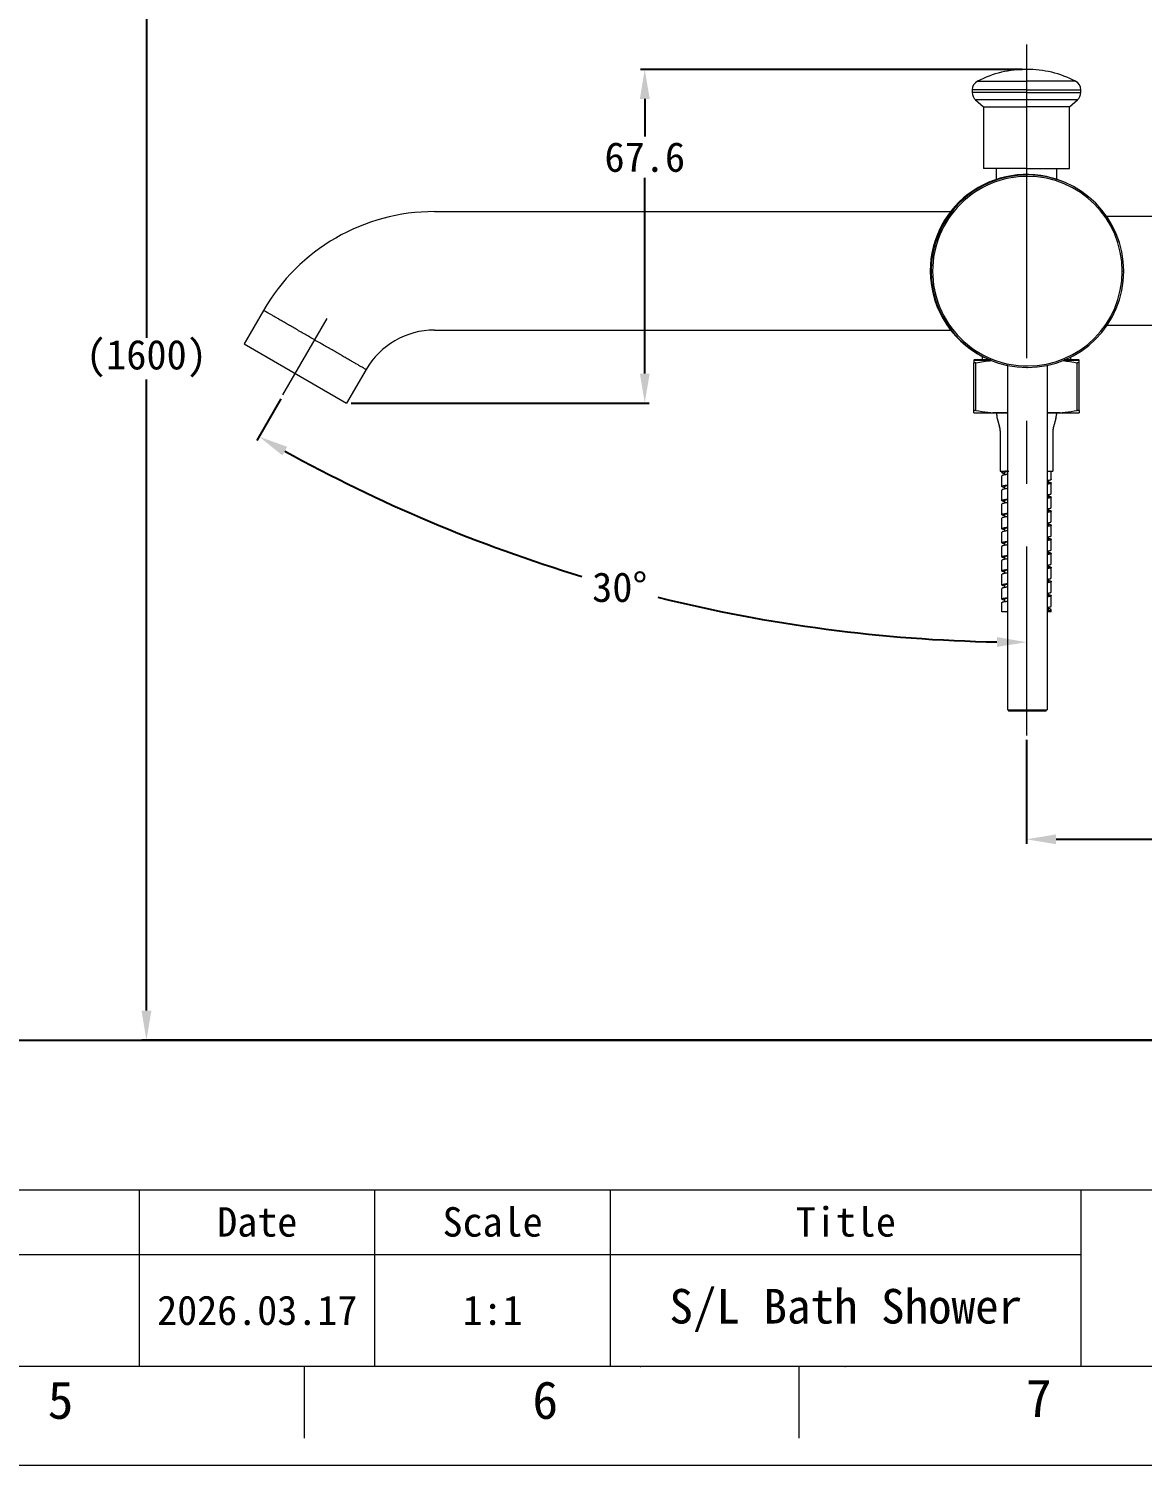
# Model space of a CAD drawing. Header units: millimetres. Extents: x 765 to 1606, y 133 to 728.
# Drawn here: x 1230.1 to 1455.6, y 133 to 423.9 of the extents above; entities that cross this region are included whole.
import ezdxf

# ---------------------------------------------------------------- set-up
doc = ezdxf.new("R2010")
doc.units = ezdxf.units.MM
doc.linetypes.add('CENTERX2', pattern=[101.6, 63.5, -12.7, 12.7, -12.7])
for name, color, linetype in [('02___PRT_ALL_AXES', 7, 'Continuous'), ('TEXT', 2, 'Continuous'), ('벽', 2, 'Continuous')]:
    doc.layers.add(name, color=color, linetype=linetype)
for name, color, linetype, lineweight in [('CENTER', 1, 'CENTERX2', 15), ('DIM', 3, 'Continuous', 9), ('FORM', 7, 'Continuous', 13)]:
    doc.layers.add(name, color=color, linetype=linetype, lineweight=lineweight)
doc.dimstyles.new('겸용-샤워욕조용1', dxfattribs={"dimscale": 0.6, "dimtxt": 10, "dimasz": 10, "dimexe": 1.5, "dimexo": 1.5, "dimgap": 2, "dimtad": 0, "dimtih": 1, "dimtoh": 1, "dimdec": 1, "dimdsep": 46, "dimtxsty": 'Standard', "dimcen": 2.5, "dimclrd": 5, "dimclre": 5, "dimclrt": 5, "dimadec": 1, "dimazin": 2, "dimtfac": 1, "dimtdec": 1, "dimtmove": 0, "dimatfit": 3, "dimfxl": 1.25, "dimarcsym": 0})

# ---------------------------------------------------------------- blocks, each defined once
blk = doc.blocks.new('*D68')
at = {"layer": 'Defpoints', "color": 0, "lineweight": 18, "transparency": 16777216}
for p in [(1432.21, 420.7), (1290.56, 365.23), (1281.63, 349.78), (1378.23, 304.42), (1432.21, 280.83)]:
    blk.add_point(p, dxfattribs=at)
at = {"layer": 'DIM', "color": 5, "lineweight": -2, "transparency": 16777216}
blk.add_line((1281.18, 349), (1276.32, 340.57), dxfattribs=at)
for start, end in [(241.1058, 253.157), (256.1008, 268.8942)]:
    blk.add_arc((1432.21, 610.59), 310.89, start, end, dxfattribs=at)
at = {"layer": 'DIM', "color": 5, "lineweight": 18, "transparency": 16777216}
for points in [[(1281.5, 337.53), (1282.48, 339.27), (1276.77, 341.35)], [(1426.22, 300.75), (1426.2, 298.75), (1432.21, 299.7)]]:
    blk.add_solid(points, dxfattribs=at)
at = {"layer": 'DIM', "color": 5, "transparency": 16777216, "insert": (1349.83, 310.81), "char_height": 6, "attachment_point": 5}
blk.add_mtext('30°', dxfattribs=at)
blk = doc.blocks.new('*D72')
at = {"layer": 'Defpoints', "color": 0, "lineweight": 18, "transparency": 16777216}
for p in [(1354.9, 415.7), (1432.21, 415.7), (1294.52, 348.11)]:
    blk.add_point(p, dxfattribs=at)
at = {"layer": 'DIM', "color": 5, "lineweight": -2, "transparency": 16777216}
for p, q in [((1431.31, 415.7), (1354, 415.7)), ((1354.9, 409.7), (1354.9, 402.1)), ((1354.9, 354.11), (1354.9, 393.7)), ((1295.42, 348.11), (1355.8, 348.11))]:
    blk.add_line(p, q, dxfattribs=at)
at = {"layer": 'DIM', "color": 5, "lineweight": 18, "transparency": 16777216}
for points in [[(1353.9, 409.7), (1355.9, 409.7), (1354.9, 415.7)], [(1353.9, 354.11), (1355.9, 354.11), (1354.9, 348.11)]]:
    blk.add_solid(points, dxfattribs=at)
at = {"layer": 'DIM', "color": 5, "transparency": 16777216, "insert": (1354.9, 397.9), "char_height": 6, "attachment_point": 5}
blk.add_mtext('67.6', dxfattribs=at)
blk = doc.blocks.new('*D77')
at = {"layer": 'Defpoints', "color": 0, "lineweight": 18, "transparency": 16777216}
for p in [(1432.21, 280.83), (1522.81, 280.83), (1522.81, 259.79)]:
    blk.add_point(p, dxfattribs=at)
at = {"layer": 'DIM', "color": 5, "lineweight": -2, "transparency": 16777216}
for p, q in [((1432.21, 279.93), (1432.21, 258.89)), ((1522.81, 279.93), (1522.81, 258.89)), ((1438.21, 259.79), (1467.81, 259.79)), ((1516.81, 259.79), (1487.21, 259.79))]:
    blk.add_line(p, q, dxfattribs=at)
at = {"layer": 'DIM', "color": 5, "lineweight": 18, "transparency": 16777216}
for points in [[(1438.21, 260.79), (1438.21, 258.79), (1432.21, 259.79)], [(1516.81, 260.79), (1516.81, 258.79), (1522.81, 259.79)]]:
    blk.add_solid(points, dxfattribs=at)
at = {"layer": 'DIM', "color": 5, "transparency": 16777216, "insert": (1477.51, 259.79), "char_height": 6, "attachment_point": 5}
blk.add_mtext('90.6', dxfattribs=at)
blk = doc.blocks.new('*D78')
at = {"layer": 'Defpoints', "color": 0, "lineweight": 18, "transparency": 16777216}
for p in [(1479.5, 495.16), (1253.98, 219.1), (1479.5, 219.1)]:
    blk.add_point(p, dxfattribs=at)
at = {"layer": 'DIM', "color": 5, "lineweight": -2, "transparency": 16777216}
for p, q in [((1478.6, 495.16), (1253.08, 495.16)), ((1253.98, 489.16), (1253.98, 361.33)), ((1253.98, 225.1), (1253.98, 352.93)), ((1478.6, 219.1), (1253.08, 219.1))]:
    blk.add_line(p, q, dxfattribs=at)
at = {"layer": 'DIM', "color": 5, "lineweight": 18, "transparency": 16777216}
for points in [[(1252.98, 489.16), (1254.98, 489.16), (1253.98, 495.16)], [(1252.98, 225.1), (1254.98, 225.1), (1253.98, 219.1)]]:
    blk.add_solid(points, dxfattribs=at)
at = {"layer": 'DIM', "color": 5, "transparency": 16777216, "insert": (1253.98, 357.13), "char_height": 6, "attachment_point": 5}
blk.add_mtext('(1600)', dxfattribs=at)

msp = doc.modelspace()

# ---------------------------------------------------------------- linework, layer by layer
at = {"linetype": 'Continuous', "lineweight": 18}
for p, q in [((1422.3, 413.31), (1432.21, 413.31)), ((1442.12, 413.31), (1432.21, 413.31)), ((1421.21, 411.53), (1421.21, 411.02)), ((1443.21, 411.02), (1443.21, 411.53)), ((1432.21, 409.51), (1421.9, 409.51)), ((1421.9, 409.51), (1423.51, 408.1)), ((1423.51, 408.1), (1423.51, 395.6)), ((1423.51, 408.1), (1432.21, 408.1)), ((1442.52, 409.51), (1432.21, 409.51)), ((1440.91, 408.1), (1432.21, 408.1)), ((1440.91, 408.1), (1442.52, 409.51)), ((1440.91, 395.6), (1440.91, 408.1)), ((1432.21, 395.6), (1423.51, 395.6)), ((1426.06, 395.6), (1426.06, 393.41)), ((1432.21, 395.6), (1440.91, 395.6)), ((1438.36, 393.41), (1438.36, 395.6)), ((1425.91, 393.38), (1425.91, 393.36)), ((1438.51, 393.36), (1438.51, 393.38)), ((1312.31, 386.9), (1416.84, 386.9)), ((1467.81, 385.91), (1448.44, 385.91)), ((1277.67, 366.9), (1273.74, 360.11)), ((1448.54, 363.91), (1467.81, 363.91)), ((1312.31, 362.9), (1416.84, 362.9)), ((1273.74, 360.11), (1294.52, 348.11)), ((1298.45, 354.9), (1294.52, 348.11)), ((1423.21, 357.61), (1423.21, 356.8)), ((1428.39, 286.03), (1428.39, 355.75)), ((1436.39, 355.75), (1436.39, 286.03)), ((1441.21, 356.8), (1441.21, 357.44)), ((1428.59, 285.83), (1432.39, 285.83)), ((1432.39, 285.83), (1436.19, 285.83))]:
    msp.add_line(p, q, dxfattribs=at)
at = {"linetype": 'Continuous', "lineweight": 13}
for p, q in [((1432.21, 411.53), (1421.21, 411.53)), ((1432.21, 411.02), (1421.21, 411.02)), ((1432.21, 411.53), (1443.21, 411.53)), ((1432.21, 411.02), (1443.21, 411.02)), ((1432.21, 395.6), (1432.21, 394.4)), ((1412.71, 374.9), (1412.89, 374.9)), ((1413.19, 374.83), (1412.89, 374.83)), ((1451.89, 374.83), (1451.59, 374.83))]:
    msp.add_line(p, q, dxfattribs=at)
at = {"lineweight": 20}
for p, q in [((1421.93, 356.29), (1421.52, 356.29)), ((1421.52, 346.64), (1421.52, 356.29)), ((1421.93, 346.64), (1421.93, 356.29)), ((1442.9, 356.29), (1442.49, 356.29)), ((1442.49, 346.64), (1442.49, 356.29)), ((1442.9, 346.64), (1442.9, 356.29)), ((1421.93, 346.64), (1421.52, 346.64)), ((1442.9, 346.64), (1442.49, 346.64)), ((1421.52, 346.12), (1426.87, 346.12)), ((1428.39, 346.12), (1425.41, 346.12)), ((1426.16, 346.12), (1426.16, 345.81)), ((1426.27, 345.02), (1426.76, 343.3)), ((1426.87, 346.12), (1428.39, 346.12)), ((1439.01, 346.12), (1436.39, 346.12)), ((1436.39, 346.12), (1437.56, 346.12)), ((1437.56, 346.12), (1442.9, 346.12)), ((1438.16, 345.02), (1437.67, 343.3)), ((1438.27, 346.12), (1438.27, 345.81)), ((1426.87, 342.51), (1426.87, 334.36)), ((1437.56, 342.51), (1437.56, 334.36)), ((1426.87, 334.36), (1428.62, 334.36)), ((1427.22, 334.08), (1427.22, 334.36)), ((1427.22, 331.23), (1427.22, 333.36)), ((1427.76, 334.08), (1427.76, 333.57)), ((1436.39, 334.36), (1437.56, 334.36)), ((1436.66, 331.94), (1436.66, 332.44)), ((1437.2, 332.65), (1437.2, 334.36)), ((1437.2, 329.8), (1437.2, 331.94)), ((1427.22, 328.38), (1427.22, 330.51)), ((1427.76, 331.23), (1427.76, 330.72)), ((1436.66, 329.09), (1436.66, 329.59)), ((1437.2, 326.95), (1437.2, 329.09)), ((1427.22, 325.53), (1427.22, 327.66)), ((1427.76, 328.38), (1427.76, 327.87)), ((1436.66, 326.24), (1436.66, 326.74)), ((1437.2, 324.1), (1437.2, 326.24)), ((1427.22, 322.68), (1427.22, 324.81)), ((1427.76, 325.53), (1427.76, 325.02)), ((1436.66, 323.39), (1436.66, 323.89)), ((1437.2, 321.25), (1437.2, 323.39)), ((1427.22, 319.83), (1427.22, 321.96)), ((1427.76, 322.68), (1427.76, 322.17)), ((1436.66, 320.54), (1436.66, 321.04)), ((1437.2, 318.4), (1437.2, 320.54)), ((1427.22, 316.98), (1427.22, 319.11)), ((1427.76, 319.83), (1427.76, 319.32)), ((1436.66, 317.69), (1436.66, 318.19)), ((1437.2, 315.55), (1437.2, 317.69)), ((1427.22, 314.13), (1427.22, 316.26)), ((1427.76, 316.98), (1427.76, 316.47)), ((1436.66, 314.84), (1436.66, 315.34)), ((1437.19, 314.87), (1437.2, 314.84)), ((1437.2, 312.7), (1437.2, 314.84)), ((1427.22, 311.28), (1427.22, 313.41)), ((1427.76, 314.13), (1427.76, 313.62)), ((1427.76, 311.28), (1427.76, 310.77)), ((1436.66, 311.99), (1436.66, 312.49)), ((1437.2, 309.85), (1437.2, 311.99)), ((1427.22, 308.43), (1427.22, 310.56)), ((1427.76, 308.43), (1427.76, 307.92)), ((1436.66, 309.14), (1436.66, 309.64)), ((1437.2, 307), (1437.2, 309.14)), ((1427.22, 305.86), (1427.22, 307.71)), ((1428.39, 305.86), (1427.22, 305.86)), ((1437.2, 305.86), (1436.39, 305.86)), ((1436.66, 306.29), (1436.66, 306.79)), ((1437.2, 305.86), (1437.2, 306.29))]:
    msp.add_line(p, q, dxfattribs=at)
at = {"linetype": 'Continuous', "lineweight": 18}
for centre, radius, start, end in [((1423.21, 411.53), 2, 117.107, 180), ((1432.21, 393.95), 21.75, 90, 117.1083), ((1432.21, 393.95), 21.75, 62.8917, 90), ((1441.21, 411.53), 2, 0, 62.893), ((1423.21, 411.02), 2, 180, 228.9919), ((1441.21, 411.02), 2, 311.0081, 0), ((1432.21, 374.9), 19.5, 67.3453, 180), ((1432.39, 374.83), 19.5, 90, 180), ((1432.39, 374.83), 19.2, 89.9987, 180), ((1432.39, 374.83), 19.5, 89.7281, 90), ((1432.39, 374.83), 19.2, 0, 89.9987), ((1432.39, 374.83), 19.5, 360, 89.7281), ((1312.31, 346.9), 40, 90, 150), ((1432.21, 374.9), 19.5, 180, 248.1581), ((1432.39, 374.83), 19.5, 180, 269.7275), ((1432.39, 374.83), 19.2, 180, 270.0013), ((1432.39, 374.83), 19.2, 270.0013, 0), ((1432.39, 374.83), 19.5, 270, 360), ((1312.31, 346.9), 16, 90, 150), ((1432.39, 374.83), 19.5, 269.7275, 270)]:
    msp.add_arc(centre, radius, start, end, dxfattribs=at)
at = {"lineweight": 20}
for centre, start, end in [((1429.01, 345.81), 180, 195.9454), ((1424.02, 342.51), 0, 15.9454), ((1440.41, 342.51), 164.0546, 180), ((1435.42, 345.81), 344.0546, 360)]:
    msp.add_arc(centre, 2.85, start, end, dxfattribs=at)
at = {"linetype": 'Continuous', "lineweight": 18}
for centre, major_axis, start_param, end_param in [((1275.85, 359.46), (0.482, 0.135), 3.915461, 3.937093), ((1292.91, 349.61), (0.124, -0.484), 5.487614, 5.509248)]:
    msp.add_ellipse(centre, major_axis=major_axis, ratio=1, start_param=start_param, end_param=end_param, dxfattribs=at)
at = {"linetype": 'Continuous', "lineweight": 13}
msp.add_open_spline([(1298.45, 354.9), (1298.45, 354.9), (1298.43, 354.91), (1298.37, 354.95), (1298.32, 354.98), (1298.18, 355.06), (1298.1, 355.11), (1297.9, 355.22), (1297.79, 355.29), (1297.53, 355.44), (1297.38, 355.52), (1297.06, 355.71), (1296.89, 355.81), (1296.51, 356.02), (1296.31, 356.14), (1295.88, 356.39), (1295.65, 356.52), (1295.17, 356.8), (1294.66, 357.09), (1294.11, 357.41), (1293.55, 357.73), (1293.26, 357.9), (1292.66, 358.25), (1292.35, 358.43), (1291.72, 358.79), (1291.4, 358.97), (1290.75, 359.35), (1290.42, 359.54), (1289.75, 359.93), (1289.41, 360.12), (1288.74, 360.51), (1288.4, 360.71), (1287.72, 361.1), (1287.38, 361.3), (1286.7, 361.69), (1286.36, 361.88), (1285.7, 362.27), (1285.37, 362.46), (1284.72, 362.83), (1284.39, 363.02), (1283.77, 363.38), (1283.46, 363.56), (1282.86, 363.91), (1282.57, 364.07), (1282, 364.4), (1281.45, 364.72), (1280.95, 365.01), (1280.47, 365.29), (1280.24, 365.42), (1279.81, 365.67), (1279.61, 365.78), (1279.23, 366), (1279.05, 366.1), (1278.73, 366.29), (1278.59, 366.37), (1278.33, 366.52), (1278.21, 366.59), (1278.01, 366.7), (1277.93, 366.75), (1277.8, 366.83), (1277.75, 366.86), (1277.68, 366.89), (1277.67, 366.9), (1277.67, 366.9)], degree=3, knots=[0, 0, 0, 0, 0.031252, 0.031252, 0.062505, 0.062505, 0.093757, 0.093757, 0.12501, 0.12501, 0.156262, 0.156262, 0.187515, 0.187515, 0.218767, 0.218767, 0.25002, 0.25002, 0.281272, 0.312525, 0.312525, 0.343777, 0.343777, 0.37503, 0.37503, 0.406282, 0.406282, 0.437535, 0.437535, 0.468787, 0.468787, 0.500039, 0.500039, 0.531292, 0.531292, 0.562544, 0.562544, 0.593797, 0.593797, 0.625049, 0.625049, 0.656302, 0.656302, 0.687554, 0.687554, 0.718807, 0.750059, 0.750059, 0.781312, 0.781312, 0.812564, 0.812564, 0.843817, 0.843817, 0.875069, 0.875069, 0.906322, 0.906322, 0.937574, 0.937574, 0.968826, 0.968826, 1, 1, 1, 1], dxfattribs=at)
at = {"lineweight": 20}
for points in [[(1421.52, 356.8), (1421.52, 356.81), (1421.52, 356.61), (1421.52, 356.29)], [(1421.93, 356.29), (1422.99, 356.5), (1424.05, 356.65), (1425.12, 356.74)], [(1439.59, 356.71), (1440.56, 356.62), (1441.53, 356.48), (1442.49, 356.29)], [(1442.9, 356.29), (1442.9, 356.61), (1442.9, 356.81), (1442.9, 356.8)], [(1421.52, 346.12), (1421.52, 346.12), (1421.52, 346.31), (1421.52, 346.64)], [(1421.93, 346.64), (1423.57, 346.31), (1425.21, 346.12), (1426.87, 346.12)], [(1426.87, 346.12), (1427.38, 346.12), (1427.88, 346.14), (1428.39, 346.17)], [(1436.39, 346.15), (1436.78, 346.13), (1437.17, 346.12), (1437.56, 346.12)], [(1437.56, 346.12), (1439.21, 346.12), (1440.86, 346.31), (1442.49, 346.64)], [(1442.9, 346.64), (1442.9, 346.31), (1442.9, 346.12), (1442.9, 346.12)]]:
    msp.add_open_spline(points, degree=3, dxfattribs=at)
at = {"linetype": 'Continuous', "lineweight": 18}
for points, knots in [([(1428.36, 355.75), (1428.36, 355.75), (1428.35, 355.75), (1428.34, 355.76), (1428.33, 355.76), (1428.32, 355.76), (1428.29, 355.77), (1428.25, 355.78), (1428.24, 355.78), (1428.24, 355.78)], [0, 0, 0, 0, 0.012637, 0.111374, 0.111374, 0.21011, 0.21011, 0.605055, 1, 1, 1, 1]), ([(1428.39, 286.03), (1428.39, 286.03), (1428.39, 286.03), (1428.42, 286.03), (1428.44, 286.03), (1428.49, 286.03), (1428.52, 286.03), (1428.58, 286.03), (1428.6, 286.03), (1428.64, 286.03), (1428.67, 286.03), (1428.74, 286.03), (1428.85, 286.03), (1428.99, 286.03), (1429.08, 286.03), (1429.1, 286.03), (1429.14, 286.03), (1429.16, 286.03), (1429.21, 286.03), (1429.25, 286.03), (1429.38, 286.03), (1429.55, 286.03), (1429.75, 286.03), (1429.9, 286.03), (1429.98, 286.03), (1430.06, 286.03), (1430.11, 286.03), (1430.14, 286.03), (1430.27, 286.03), (1430.39, 286.03), (1430.62, 286.03), (1430.85, 286.03), (1431.1, 286.03), (1431.25, 286.03), (1431.29, 286.03), (1431.35, 286.03), (1431.38, 286.03), (1431.48, 286.03), (1431.54, 286.03), (1431.73, 286.03), (1431.99, 286.03), (1432.26, 286.03), (1432.39, 286.03)], [0, 0, 0, 0, 0.062407, 0.062407, 0.124913, 0.124913, 0.187419, 0.187419, 0.218672, 0.218672, 0.249925, 0.249925, 0.312431, 0.374938, 0.374938, 0.390564, 0.390564, 0.406191, 0.406191, 0.437444, 0.437444, 0.49995, 0.562456, 0.562456, 0.59371, 0.609336, 0.609336, 0.624963, 0.624963, 0.687469, 0.687469, 0.749975, 0.812481, 0.812481, 0.828108, 0.828108, 0.843734, 0.843734, 0.874988, 0.874988, 0.937494, 1, 1, 1, 1]), ([(1432.39, 286.03), (1432.52, 286.03), (1432.65, 286.03), (1432.91, 286.03), (1433.04, 286.03), (1433.3, 286.03), (1433.42, 286.03), (1433.61, 286.03), (1433.68, 286.03), (1433.8, 286.03), (1433.86, 286.03), (1434.04, 286.03), (1434.28, 286.03), (1434.5, 286.03), (1434.64, 286.03), (1434.66, 286.03), (1434.72, 286.03), (1434.74, 286.03), (1434.82, 286.03), (1434.88, 286.03), (1435.03, 286.03), (1435.22, 286.03), (1435.4, 286.03), (1435.52, 286.03), (1435.58, 286.03), (1435.64, 286.03), (1435.68, 286.03), (1435.69, 286.03), (1435.79, 286.03), (1435.85, 286.03), (1435.98, 286.03), (1436.09, 286.03), (1436.18, 286.03), (1436.22, 286.03), (1436.23, 286.03), (1436.25, 286.03), (1436.26, 286.03), (1436.28, 286.03), (1436.3, 286.03), (1436.34, 286.03), (1436.37, 286.03), (1436.39, 286.03), (1436.39, 286.03)], [0, 0, 0, 0, 0.062499, 0.062499, 0.124999, 0.124999, 0.187498, 0.187498, 0.218748, 0.218748, 0.249997, 0.249997, 0.312497, 0.374996, 0.374996, 0.390621, 0.390621, 0.406246, 0.406246, 0.437495, 0.437495, 0.499995, 0.562494, 0.562494, 0.593744, 0.609368, 0.609368, 0.624993, 0.624993, 0.687493, 0.687493, 0.749992, 0.812491, 0.812491, 0.828116, 0.828116, 0.843741, 0.843741, 0.874991, 0.874991, 0.93749, 1, 1, 1, 1])]:
    msp.add_open_spline(points, degree=3, knots=knots, dxfattribs=at)
at = {"lineweight": 20}
for points, start_tangent, end_tangent in [([(1428.19, 334.36), (1427.77, 334.29), (1427.61, 334.25), (1427.47, 334.22), (1427.36, 334.18), (1427.29, 334.15), (1427.26, 334.13), (1427.24, 334.11), (1427.22, 334.08)], (-0.988329, -0.152335), (-0.000365, -1)), ([(1427.22, 334.08), (1427.26, 334.02), (1427.3, 334), (1427.36, 333.97), (1427.43, 333.95), (1427.52, 333.92), (1427.74, 333.87)], (-0.000365, -1), (0.979671, -0.200612)), ([(1427.76, 334.08), (1427.81, 334.15), (1427.88, 334.18), (1427.98, 334.22), (1428.1, 334.25), (1428.25, 334.29), (1428.62, 334.36)], (0.000261, 1), (0.985424, 0.170114)), ([(1436.68, 332.15), (1436.9, 332.1), (1436.99, 332.07), (1437.07, 332.04), (1437.12, 332.02), (1437.17, 331.99), (1437.2, 331.94)], (0.979769, -0.200132), (-0.000075, -1)), ([(1427.75, 331.02), (1427.52, 331.07), (1427.43, 331.1), (1427.36, 331.12), (1427.3, 331.15), (1427.26, 331.17), (1427.22, 331.23)], (-0.979775, 0.200102), (-0.000001, 1)), ([(1436.68, 329.3), (1436.9, 329.25), (1436.99, 329.22), (1437.07, 329.19), (1437.12, 329.17), (1437.17, 329.14), (1437.2, 329.09)], (0.979763, -0.200159), (-0.000628, -1)), ([(1427.75, 328.17), (1427.52, 328.22), (1427.43, 328.25), (1427.36, 328.27), (1427.3, 328.3), (1427.26, 328.32), (1427.22, 328.38)], (-0.979778, 0.200087), (-0.000001, 1)), ([(1436.68, 326.45), (1436.9, 326.4), (1436.99, 326.37), (1437.07, 326.34), (1437.13, 326.32), (1437.17, 326.29), (1437.2, 326.24)], (0.979719, -0.200379), (-0.001082, -0.999999)), ([(1427.75, 325.32), (1427.52, 325.37), (1427.43, 325.4), (1427.36, 325.42), (1427.3, 325.45), (1427.26, 325.47), (1427.22, 325.53)], (-0.979781, 0.200071), (0.000002, 1)), ([(1436.68, 323.6), (1436.9, 323.55), (1436.99, 323.52), (1437.07, 323.49), (1437.12, 323.47), (1437.17, 323.44), (1437.2, 323.39)], (0.979761, -0.200171), (-0.000908, -1)), ([(1427.75, 322.47), (1427.52, 322.52), (1427.43, 322.55), (1427.36, 322.57), (1427.3, 322.6), (1427.26, 322.62), (1427.22, 322.68)], (-0.979783, 0.200063), (0.000004, 1)), ([(1436.68, 320.75), (1436.9, 320.7), (1436.99, 320.67), (1437.07, 320.64), (1437.12, 320.62), (1437.17, 320.59), (1437.2, 320.54)], (0.979761, -0.200171), (-0.000461, -1)), ([(1427.75, 319.62), (1427.52, 319.67), (1427.43, 319.7), (1427.36, 319.72), (1427.3, 319.75), (1427.26, 319.77), (1427.22, 319.83)], (-0.979784, 0.200057), (0.000005, 1)), ([(1436.68, 317.9), (1436.9, 317.85), (1436.99, 317.82), (1437.07, 317.79), (1437.12, 317.77), (1437.17, 317.74), (1437.2, 317.69)], (0.979762, -0.200168), (0.000041, -1)), ([(1427.75, 316.77), (1427.52, 316.82), (1427.43, 316.85), (1427.36, 316.87), (1427.3, 316.9), (1427.26, 316.92), (1427.22, 316.98)], (-0.979785, 0.200054), (0.000007, 1)), ([(1436.68, 315.05), (1436.87, 315), (1437.02, 314.96), (1437.13, 314.91), (1437.19, 314.87)], (0.979715, -0.200396), (0.613956, -0.78934)), ([(1427.75, 313.92), (1427.52, 313.97), (1427.43, 314), (1427.36, 314.02), (1427.3, 314.05), (1427.26, 314.07), (1427.22, 314.13)], (-0.979783, 0.200061), (0.000009, 1)), ([(1427.75, 311.07), (1427.52, 311.12), (1427.43, 311.15), (1427.36, 311.17), (1427.3, 311.2), (1427.26, 311.22), (1427.22, 311.28)], (-0.97978, 0.20008), (0.000011, 1)), ([(1436.68, 312.2), (1436.9, 312.15), (1436.99, 312.12), (1437.07, 312.09), (1437.12, 312.07), (1437.17, 312.04), (1437.2, 311.99)], (0.979765, -0.200149), (0.001031, -0.999999)), ([(1427.75, 308.22), (1427.52, 308.27), (1427.43, 308.3), (1427.36, 308.32), (1427.3, 308.35), (1427.26, 308.37), (1427.22, 308.43)], (-0.979774, 0.200108), (0.000013, 1)), ([(1436.68, 309.35), (1436.9, 309.3), (1436.99, 309.27), (1437.07, 309.24), (1437.12, 309.22), (1437.17, 309.19), (1437.2, 309.14)], (0.979768, -0.200136), (0.000964, -1)), ([(1437.2, 306.29), (1437.17, 306.34), (1437.13, 306.37), (1437.07, 306.39), (1436.99, 306.42), (1436.9, 306.45), (1436.68, 306.5)], (0.000291, 1), (-0.979688, 0.200528))]:
    msp.add_spline(points, degree=3, dxfattribs=dict(at, start_tangent=start_tangent, end_tangent=end_tangent))
for points, knots in [([(1428.39, 333.68), (1428.38, 333.68), (1428.27, 333.66), (1428.08, 333.63), (1427.83, 333.59), (1427.62, 333.55), (1427.45, 333.5), (1427.34, 333.47), (1427.28, 333.43), (1427.24, 333.41), (1427.22, 333.38), (1427.22, 333.36)], [3.844974, 3.844974, 3.844974, 3.844974, 3.876446, 4.171407, 4.426943, 4.640907, 4.811703, 4.938697, 4.986106, 5.02345, 5.074046, 5.074046, 5.074046, 5.074046]), ([(1437.2, 332.65), (1437.2, 332.63), (1437.18, 332.61), (1437.14, 332.58), (1437.08, 332.55), (1436.97, 332.51), (1436.81, 332.47), (1436.61, 332.43), (1436.46, 332.4), (1436.39, 332.39)], [0, 0, 0, 0, 0.0505918, 0.0879295, 0.1353308, 0.2623241, 0.4331148, 0.6470756, 0.8733415, 0.8733415, 0.8733415, 0.8733415]), ([(1437.2, 331.94), (1437.2, 331.92), (1437.18, 331.89), (1437.14, 331.87), (1437.08, 331.84), (1436.97, 331.8), (1436.81, 331.76), (1436.61, 331.71), (1436.46, 331.69), (1436.39, 331.68)], [0, 0, 0, 0, 0.0505925, 0.0879331, 0.1353392, 0.2623279, 0.4331197, 0.6470794, 0.8733394, 0.8733394, 0.8733394, 0.8733394]), ([(1436.39, 331.78), (1436.42, 331.79), (1436.48, 331.81), (1436.56, 331.84), (1436.61, 331.87), (1436.65, 331.9), (1436.66, 331.92), (1436.66, 331.94)], [4.2152022, 4.2152022, 4.2152022, 4.2152022, 4.3049727, 4.4201237, 4.4636187, 4.4984222, 4.5478515, 4.5478515, 4.5478515, 4.5478515]), ([(1427.22, 331.23), (1427.22, 331.24), (1427.24, 331.27), (1427.28, 331.3), (1427.34, 331.33), (1427.45, 331.37), (1427.62, 331.41), (1427.83, 331.45), (1428.08, 331.5), (1428.27, 331.53), (1428.38, 331.54), (1428.39, 331.54)], [0, 0, 0, 0, 0.050592, 0.087931, 0.135337, 0.262324, 0.433113, 0.64707, 0.902601, 1.197557, 1.229083, 1.229083, 1.229083, 1.229083]), ([(1428.39, 330.83), (1428.38, 330.83), (1428.27, 330.81), (1428.08, 330.78), (1427.83, 330.74), (1427.62, 330.7), (1427.45, 330.65), (1427.34, 330.62), (1427.28, 330.58), (1427.24, 330.56), (1427.22, 330.53), (1427.22, 330.51)], [3.844974, 3.844974, 3.844974, 3.844974, 3.8765, 4.171456, 4.426987, 4.640944, 4.811733, 4.93872, 4.986126, 5.023465, 5.074057, 5.074057, 5.074057, 5.074057]), ([(1427.76, 331.23), (1427.76, 331.24), (1427.78, 331.27), (1427.81, 331.3), (1427.86, 331.33), (1427.96, 331.37), (1428.11, 331.41), (1428.26, 331.44), (1428.35, 331.46), (1428.39, 331.47)], [0, 0, 0, 0, 0.0494291, 0.0842333, 0.1277272, 0.2428791, 0.3966853, 0.5887655, 0.6940762, 0.6940762, 0.6940762, 0.6940762]), ([(1436.39, 329.54), (1436.46, 329.55), (1436.61, 329.58), (1436.81, 329.62), (1436.97, 329.66), (1437.08, 329.7), (1437.14, 329.73), (1437.18, 329.76), (1437.2, 329.78), (1437.2, 329.8)], [4.2007152, 4.2007152, 4.2007152, 4.2007152, 4.4268972, 4.6408661, 4.8116692, 4.9386714, 4.9860846, 5.023432, 5.0740335, 5.0740335, 5.0740335, 5.0740335]), ([(1437.2, 329.09), (1437.2, 329.07), (1437.18, 329.04), (1437.14, 329.02), (1437.08, 328.99), (1436.97, 328.95), (1436.81, 328.91), (1436.61, 328.86), (1436.46, 328.84), (1436.39, 328.83)], [0, 0, 0, 0, 0.0506015, 0.0879489, 0.1353621, 0.2623643, 0.4331674, 0.6471363, 0.8733183, 0.8733183, 0.8733183, 0.8733183]), ([(1436.39, 328.93), (1436.42, 328.94), (1436.48, 328.96), (1436.56, 328.99), (1436.61, 329.02), (1436.65, 329.05), (1436.66, 329.07), (1436.66, 329.09)], [4.2152017, 4.2152017, 4.2152017, 4.2152017, 4.3049802, 4.4201153, 4.4636187, 4.4984287, 4.5478508, 4.5478508, 4.5478508, 4.5478508]), ([(1427.22, 328.38), (1427.22, 328.39), (1427.24, 328.42), (1427.28, 328.45), (1427.34, 328.48), (1427.45, 328.52), (1427.62, 328.56), (1427.83, 328.6), (1428.08, 328.65), (1428.27, 328.68), (1428.38, 328.69), (1428.39, 328.69)], [0, 0, 0, 0, 0.050592, 0.087932, 0.135337, 0.262325, 0.433115, 0.647069, 0.902597, 1.197551, 1.229083, 1.229083, 1.229083, 1.229083]), ([(1428.39, 327.98), (1428.38, 327.98), (1428.27, 327.96), (1428.08, 327.93), (1427.83, 327.89), (1427.62, 327.85), (1427.45, 327.8), (1427.34, 327.77), (1427.28, 327.73), (1427.24, 327.71), (1427.22, 327.68), (1427.22, 327.66)], [3.844974, 3.844974, 3.844974, 3.844974, 3.876506, 4.171459, 4.426987, 4.640942, 4.811732, 4.93872, 4.986125, 5.023465, 5.074057, 5.074057, 5.074057, 5.074057]), ([(1427.22, 325.53), (1427.22, 325.54), (1427.24, 325.57), (1427.28, 325.6), (1427.34, 325.63), (1427.45, 325.67), (1427.62, 325.71), (1427.83, 325.75), (1428.08, 325.8), (1428.27, 325.83), (1428.38, 325.84), (1428.39, 325.84)], [0, 0, 0, 0, 0.050592, 0.087932, 0.135338, 0.262327, 0.433118, 0.647071, 0.902596, 1.197546, 1.229083, 1.229083, 1.229083, 1.229083]), ([(1427.76, 328.38), (1427.76, 328.39), (1427.78, 328.42), (1427.81, 328.45), (1427.86, 328.48), (1427.96, 328.52), (1428.11, 328.56), (1428.26, 328.59), (1428.35, 328.61), (1428.39, 328.62)], [0, 0, 0, 0, 0.0494208, 0.0842349, 0.1277332, 0.2428729, 0.3966851, 0.588766, 0.6940747, 0.6940747, 0.6940747, 0.6940747]), ([(1436.39, 326.69), (1436.43, 326.69), (1436.53, 326.71), (1436.7, 326.74), (1436.87, 326.78), (1437.01, 326.82), (1437.1, 326.86), (1437.15, 326.89), (1437.18, 326.91), (1437.2, 326.94), (1437.2, 326.95)], [3.493942, 3.493942, 3.493942, 3.493942, 3.6078023, 3.8217942, 4.0006832, 4.1435509, 4.2501889, 4.2903642, 4.322415, 4.3675574, 4.3675574, 4.3675574, 4.3675574]), ([(1436.39, 326.08), (1436.43, 326.09), (1436.5, 326.11), (1436.58, 326.15), (1436.62, 326.18), (1436.65, 326.2), (1436.66, 326.22), (1436.66, 326.24)], [3.5834913, 3.5834913, 3.5834913, 3.5834913, 3.7082173, 3.8051543, 3.8421502, 3.8721776, 3.9164132, 3.9164132, 3.9164132, 3.9164132]), ([(1437.2, 326.24), (1437.2, 326.22), (1437.18, 326.2), (1437.15, 326.18), (1437.1, 326.15), (1437.01, 326.11), (1436.87, 326.07), (1436.7, 326.03), (1436.53, 326), (1436.43, 325.98), (1436.39, 325.98)], [0, 0, 0, 0, 0.0451424, 0.0771932, 0.1173685, 0.2240066, 0.3668742, 0.5457632, 0.7597551, 0.8736154, 0.8736154, 0.8736154, 0.8736154]), ([(1428.39, 325.13), (1428.38, 325.13), (1428.27, 325.11), (1428.08, 325.08), (1427.83, 325.04), (1427.62, 325), (1427.45, 324.95), (1427.34, 324.92), (1427.28, 324.88), (1427.24, 324.86), (1427.22, 324.83), (1427.22, 324.81)], [3.844974, 3.844974, 3.844974, 3.844974, 3.876511, 4.171461, 4.426986, 4.640938, 4.81173, 4.938719, 4.986125, 5.023465, 5.074057, 5.074057, 5.074057, 5.074057]), ([(1427.22, 322.68), (1427.22, 322.69), (1427.24, 322.72), (1427.28, 322.75), (1427.34, 322.78), (1427.45, 322.82), (1427.62, 322.86), (1427.83, 322.9), (1428.08, 322.95), (1428.27, 322.98), (1428.38, 322.99), (1428.39, 322.99)], [0, 0, 0, 0, 0.050592, 0.087932, 0.135338, 0.262328, 0.43312, 0.647073, 0.902598, 1.197545, 1.229083, 1.229083, 1.229083, 1.229083]), ([(1427.76, 325.53), (1427.76, 325.54), (1427.78, 325.57), (1427.81, 325.6), (1427.86, 325.63), (1427.96, 325.67), (1428.11, 325.71), (1428.26, 325.74), (1428.35, 325.76), (1428.39, 325.77)], [0, 0, 0, 0, 0.0494265, 0.0842287, 0.1277315, 0.2428708, 0.3966854, 0.5887526, 0.6940768, 0.6940768, 0.6940768, 0.6940768]), ([(1427.76, 322.68), (1427.76, 322.69), (1427.78, 322.72), (1427.81, 322.75), (1427.86, 322.78), (1427.96, 322.82), (1428.11, 322.86), (1428.26, 322.89), (1428.35, 322.91), (1428.39, 322.92)], [0, 0, 0, 0, 0.0494296, 0.0842322, 0.1277288, 0.2428786, 0.3966874, 0.5887647, 0.6940767, 0.6940767, 0.6940767, 0.6940767]), ([(1436.39, 323.84), (1436.46, 323.85), (1436.61, 323.88), (1436.81, 323.92), (1436.97, 323.96), (1437.08, 324), (1437.14, 324.03), (1437.18, 324.06), (1437.2, 324.08), (1437.2, 324.1)], [4.2007152, 4.2007152, 4.2007152, 4.2007152, 4.4268565, 4.6408316, 4.8116412, 4.9386507, 4.9860666, 5.023417, 5.0740226, 5.0740226, 5.0740226, 5.0740226]), ([(1437.2, 323.39), (1437.2, 323.37), (1437.18, 323.34), (1437.14, 323.32), (1437.08, 323.29), (1436.97, 323.25), (1436.81, 323.21), (1436.61, 323.16), (1436.46, 323.14), (1436.39, 323.13)], [0, 0, 0, 0, 0.0506056, 0.087956, 0.1353719, 0.2623814, 0.433191, 0.6471661, 0.8733075, 0.8733075, 0.8733075, 0.8733075]), ([(1436.39, 323.23), (1436.42, 323.24), (1436.48, 323.26), (1436.56, 323.29), (1436.61, 323.32), (1436.65, 323.35), (1436.66, 323.37), (1436.66, 323.39)], [4.2152023, 4.2152023, 4.2152023, 4.2152023, 4.304972, 4.420124, 4.463618, 4.4984218, 4.5478512, 4.5478512, 4.5478512, 4.5478512]), ([(1428.39, 322.28), (1428.38, 322.28), (1428.27, 322.26), (1428.08, 322.23), (1427.83, 322.19), (1427.62, 322.15), (1427.45, 322.1), (1427.34, 322.07), (1427.28, 322.03), (1427.24, 322.01), (1427.22, 321.98), (1427.22, 321.96)], [3.844974, 3.844974, 3.844974, 3.844974, 3.876512, 4.171459, 4.426983, 4.640937, 4.811729, 4.938719, 4.986125, 5.023465, 5.074057, 5.074057, 5.074057, 5.074057]), ([(1427.22, 319.83), (1427.22, 319.84), (1427.24, 319.87), (1427.28, 319.9), (1427.34, 319.93), (1427.45, 319.97), (1427.62, 320.01), (1427.83, 320.05), (1428.08, 320.1), (1428.27, 320.13), (1428.38, 320.14), (1428.39, 320.14)], [0, 0, 0, 0, 0.050592, 0.087932, 0.135339, 0.262328, 0.433121, 0.647076, 0.902601, 1.197547, 1.229083, 1.229083, 1.229083, 1.229083]), ([(1427.76, 319.83), (1427.76, 319.84), (1427.78, 319.87), (1427.81, 319.9), (1427.86, 319.93), (1427.96, 319.97), (1428.11, 320.01), (1428.26, 320.04), (1428.35, 320.06), (1428.39, 320.07)], [0, 0, 0, 0, 0.0494278, 0.0842347, 0.1277259, 0.2428791, 0.3966815, 0.588767, 0.694075, 0.694075, 0.694075, 0.694075]), ([(1436.39, 320.99), (1436.46, 321), (1436.61, 321.03), (1436.81, 321.07), (1436.97, 321.11), (1437.08, 321.15), (1437.14, 321.18), (1437.18, 321.21), (1437.2, 321.23), (1437.2, 321.25)], [4.2007152, 4.2007152, 4.2007152, 4.2007152, 4.4269212, 4.6408897, 4.81169, 4.9386881, 4.9860978, 5.0234422, 5.07404, 5.07404, 5.07404, 5.07404]), ([(1437.2, 320.54), (1437.2, 320.52), (1437.18, 320.49), (1437.14, 320.47), (1437.08, 320.44), (1436.97, 320.4), (1436.81, 320.36), (1436.61, 320.31), (1436.46, 320.29), (1436.39, 320.28)], [0, 0, 0, 0, 0.0505979, 0.0879422, 0.1353519, 0.26235, 0.4331503, 0.6471188, 0.8733248, 0.8733248, 0.8733248, 0.8733248]), ([(1436.39, 320.38), (1436.42, 320.39), (1436.48, 320.41), (1436.56, 320.44), (1436.61, 320.47), (1436.65, 320.5), (1436.66, 320.52), (1436.66, 320.54)], [4.2152018, 4.2152018, 4.2152018, 4.2152018, 4.3049759, 4.4201201, 4.4636216, 4.4984236, 4.5478519, 4.5478519, 4.5478519, 4.5478519]), ([(1428.39, 319.43), (1428.38, 319.43), (1428.27, 319.41), (1428.08, 319.38), (1427.83, 319.34), (1427.62, 319.3), (1427.45, 319.25), (1427.34, 319.22), (1427.28, 319.18), (1427.24, 319.16), (1427.22, 319.13), (1427.22, 319.11)], [3.844974, 3.844974, 3.844974, 3.844974, 3.87651, 4.171456, 4.426981, 4.640936, 4.811729, 4.938718, 4.986124, 5.023465, 5.074057, 5.074057, 5.074057, 5.074057]), ([(1427.22, 316.98), (1427.22, 316.99), (1427.24, 317.02), (1427.28, 317.05), (1427.34, 317.08), (1427.45, 317.12), (1427.62, 317.16), (1427.83, 317.2), (1428.08, 317.25), (1428.27, 317.28), (1428.38, 317.29), (1428.39, 317.29)], [0, 0, 0, 0, 0.050592, 0.087932, 0.135339, 0.262328, 0.433121, 0.647078, 0.902604, 1.197549, 1.229083, 1.229083, 1.229083, 1.229083]), ([(1427.76, 316.98), (1427.76, 316.99), (1427.78, 317.02), (1427.81, 317.05), (1427.86, 317.08), (1427.96, 317.12), (1428.11, 317.16), (1428.26, 317.19), (1428.35, 317.21), (1428.39, 317.22)], [0, 0, 0, 0, 0.0494238, 0.0842358, 0.1277283, 0.2428764, 0.3966801, 0.5887672, 0.6940737, 0.6940737, 0.6940737, 0.6940737]), ([(1436.39, 318.14), (1436.46, 318.15), (1436.61, 318.18), (1436.81, 318.22), (1436.97, 318.26), (1437.08, 318.3), (1437.14, 318.33), (1437.18, 318.36), (1437.2, 318.38), (1437.2, 318.4)], [4.2007151, 4.2007151, 4.2007151, 4.2007151, 4.4269936, 4.6409545, 4.8117443, 4.9387296, 4.9861323, 5.0234699, 5.0740592, 5.0740592, 5.0740592, 5.0740592]), ([(1437.2, 317.69), (1437.2, 317.67), (1437.18, 317.64), (1437.14, 317.62), (1437.08, 317.59), (1436.97, 317.55), (1436.81, 317.51), (1436.61, 317.46), (1436.46, 317.44), (1436.39, 317.43)], [0, 0, 0, 0, 0.0505893, 0.0879269, 0.1353296, 0.2623149, 0.4331047, 0.6470656, 0.873344, 0.873344, 0.873344, 0.873344]), ([(1436.39, 317.53), (1436.42, 317.54), (1436.48, 317.56), (1436.56, 317.59), (1436.61, 317.62), (1436.65, 317.65), (1436.66, 317.67), (1436.66, 317.69)], [4.2152015, 4.2152015, 4.2152015, 4.2152015, 4.3049798, 4.4201161, 4.4636208, 4.4984269, 4.5478511, 4.5478511, 4.5478511, 4.5478511]), ([(1428.39, 316.58), (1428.38, 316.58), (1428.27, 316.56), (1428.08, 316.53), (1427.83, 316.49), (1427.62, 316.45), (1427.45, 316.4), (1427.34, 316.37), (1427.28, 316.33), (1427.24, 316.31), (1427.22, 316.28), (1427.22, 316.26)], [3.844974, 3.844974, 3.844974, 3.844974, 3.876507, 4.171452, 4.426979, 4.640936, 4.811729, 4.938718, 4.986124, 5.023465, 5.074057, 5.074057, 5.074057, 5.074057]), ([(1427.22, 314.13), (1427.22, 314.14), (1427.24, 314.17), (1427.28, 314.2), (1427.34, 314.23), (1427.45, 314.27), (1427.62, 314.31), (1427.83, 314.35), (1428.08, 314.4), (1428.27, 314.43), (1428.38, 314.44), (1428.39, 314.44)], [0, 0, 0, 0, 0.050592, 0.087932, 0.135338, 0.262327, 0.43312, 0.647079, 0.902607, 1.197555, 1.229083, 1.229083, 1.229083, 1.229083]), ([(1427.76, 314.13), (1427.76, 314.14), (1427.78, 314.17), (1427.81, 314.2), (1427.86, 314.23), (1427.96, 314.27), (1428.11, 314.31), (1428.26, 314.34), (1428.35, 314.36), (1428.39, 314.37)], [0, 0, 0, 0, 0.0494208, 0.0842336, 0.1277349, 0.2428712, 0.396688, 0.5887645, 0.6940753, 0.6940753, 0.6940753, 0.6940753]), ([(1436.39, 315.29), (1436.46, 315.3), (1436.61, 315.33), (1436.81, 315.37), (1436.97, 315.41), (1437.08, 315.45), (1437.14, 315.48), (1437.18, 315.51), (1437.2, 315.53), (1437.2, 315.55)], [4.2007151, 4.2007151, 4.2007151, 4.2007151, 4.4270216, 4.6409769, 4.811765, 4.9387447, 4.9861475, 5.0234823, 5.0740755, 5.0740755, 5.0740755, 5.0740755]), ([(1436.39, 314.68), (1436.42, 314.69), (1436.48, 314.71), (1436.56, 314.74), (1436.61, 314.77), (1436.65, 314.8), (1436.66, 314.82), (1436.66, 314.84)], [4.2152022, 4.2152022, 4.2152022, 4.2152022, 4.3049388, 4.4200855, 4.4635917, 4.4984096, 4.5478453, 4.5478453, 4.5478453, 4.5478453]), ([(1437.2, 314.84), (1437.2, 314.82), (1437.18, 314.79), (1437.14, 314.77), (1437.08, 314.74), (1436.97, 314.7), (1436.81, 314.66), (1436.61, 314.61), (1436.46, 314.59), (1436.39, 314.58)], [0, 0, 0, 0, 0.0505932, 0.087928, 0.1353308, 0.2623105, 0.4330987, 0.6470539, 0.8733604, 0.8733604, 0.8733604, 0.8733604]), ([(1428.39, 313.73), (1428.38, 313.73), (1428.27, 313.71), (1428.08, 313.68), (1427.83, 313.64), (1427.62, 313.6), (1427.45, 313.55), (1427.34, 313.52), (1427.28, 313.48), (1427.24, 313.46), (1427.22, 313.43), (1427.22, 313.41)], [3.844974, 3.844974, 3.844974, 3.844974, 3.876501, 4.171449, 4.426978, 4.640936, 4.811729, 4.938718, 4.986124, 5.023465, 5.074057, 5.074057, 5.074057, 5.074057]), ([(1427.22, 311.28), (1427.22, 311.29), (1427.24, 311.32), (1427.28, 311.35), (1427.34, 311.38), (1427.45, 311.42), (1427.62, 311.46), (1427.83, 311.5), (1428.08, 311.55), (1428.27, 311.58), (1428.38, 311.59), (1428.39, 311.59)], [0, 0, 0, 0, 0.050592, 0.087932, 0.135338, 0.262327, 0.433119, 0.647078, 0.902608, 1.19756, 1.229083, 1.229083, 1.229083, 1.229083]), ([(1427.76, 311.28), (1427.76, 311.29), (1427.78, 311.32), (1427.81, 311.35), (1427.86, 311.38), (1427.96, 311.42), (1428.11, 311.46), (1428.26, 311.49), (1428.35, 311.51), (1428.39, 311.52)], [0, 0, 0, 0, 0.0494288, 0.0842309, 0.1277311, 0.2428767, 0.3966899, 0.5887629, 0.6940772, 0.6940772, 0.6940772, 0.6940772]), ([(1436.39, 312.44), (1436.46, 312.45), (1436.61, 312.48), (1436.81, 312.52), (1436.97, 312.56), (1437.08, 312.6), (1437.14, 312.63), (1437.18, 312.66), (1437.2, 312.68), (1437.2, 312.7)], [4.2007152, 4.2007152, 4.2007152, 4.2007152, 4.4271361, 4.641081, 4.8118497, 4.93881, 4.9861993, 5.0235239, 5.0740968, 5.0740968, 5.0740968, 5.0740968]), ([(1436.39, 311.83), (1436.42, 311.84), (1436.48, 311.86), (1436.56, 311.89), (1436.61, 311.92), (1436.65, 311.95), (1436.66, 311.97), (1436.66, 311.99)], [4.2152025, 4.2152025, 4.2152025, 4.2152025, 4.3049712, 4.4201239, 4.4636149, 4.498423, 4.5478499, 4.5478499, 4.5478499, 4.5478499]), ([(1437.2, 311.99), (1437.2, 311.97), (1437.18, 311.94), (1437.14, 311.92), (1437.08, 311.89), (1436.97, 311.85), (1436.81, 311.81), (1436.61, 311.76), (1436.46, 311.74), (1436.39, 311.73)], [0, 0, 0, 0, 0.0505729, 0.0878975, 0.1352868, 0.2622471, 0.4330158, 0.6469607, 0.8733816, 0.8733816, 0.8733816, 0.8733816]), ([(1428.39, 310.88), (1428.38, 310.88), (1428.27, 310.86), (1428.08, 310.83), (1427.83, 310.79), (1427.62, 310.75), (1427.45, 310.7), (1427.34, 310.67), (1427.28, 310.63), (1427.24, 310.61), (1427.22, 310.58), (1427.22, 310.56)], [3.844974, 3.844974, 3.844974, 3.844974, 3.876497, 4.171449, 4.426979, 4.640938, 4.81173, 4.938719, 4.986125, 5.023465, 5.074057, 5.074057, 5.074057, 5.074057]), ([(1427.22, 308.43), (1427.22, 308.44), (1427.24, 308.47), (1427.28, 308.5), (1427.34, 308.53), (1427.45, 308.57), (1427.62, 308.61), (1427.83, 308.65), (1428.08, 308.7), (1428.27, 308.73), (1428.38, 308.74), (1428.39, 308.74)], [0, 0, 0, 0, 0.050592, 0.087932, 0.135338, 0.262326, 0.433118, 0.647076, 0.902608, 1.197562, 1.229083, 1.229083, 1.229083, 1.229083]), ([(1427.76, 308.43), (1427.76, 308.44), (1427.78, 308.47), (1427.81, 308.5), (1427.86, 308.53), (1427.96, 308.57), (1428.11, 308.61), (1428.26, 308.64), (1428.35, 308.66), (1428.39, 308.67)], [0, 0, 0, 0, 0.0494247, 0.0842356, 0.1277275, 0.2428773, 0.3966798, 0.5887673, 0.6940741, 0.6940741, 0.6940741, 0.6940741]), ([(1436.39, 309.59), (1436.46, 309.6), (1436.61, 309.63), (1436.81, 309.67), (1436.97, 309.71), (1437.08, 309.75), (1437.14, 309.78), (1437.18, 309.81), (1437.2, 309.83), (1437.2, 309.85)], [4.2007152, 4.2007152, 4.2007152, 4.2007152, 4.427126, 4.6410712, 4.8118412, 4.9388033, 4.9861939, 5.0235197, 5.0740941, 5.0740941, 5.0740941, 5.0740941]), ([(1437.2, 309.14), (1437.2, 309.12), (1437.18, 309.09), (1437.14, 309.07), (1437.08, 309.04), (1436.97, 309), (1436.81, 308.96), (1436.61, 308.91), (1436.46, 308.89), (1436.39, 308.88)], [0, 0, 0, 0, 0.0505744, 0.0879002, 0.1352908, 0.2622529, 0.4330228, 0.6469681, 0.8733789, 0.8733789, 0.8733789, 0.8733789]), ([(1436.39, 308.98), (1436.42, 308.99), (1436.48, 309.01), (1436.56, 309.04), (1436.61, 309.07), (1436.65, 309.1), (1436.66, 309.12), (1436.66, 309.14)], [4.2152016, 4.2152016, 4.2152016, 4.2152016, 4.3049786, 4.4201177, 4.4636219, 4.4984255, 4.5478517, 4.5478517, 4.5478517, 4.5478517]), ([(1427.22, 307.71), (1427.22, 307.73), (1427.24, 307.76), (1427.28, 307.78), (1427.34, 307.82), (1427.45, 307.85), (1427.62, 307.9), (1427.83, 307.94), (1428.08, 307.98), (1428.27, 308.01), (1428.38, 308.03), (1428.39, 308.03)], [0, 0, 0, 0, 0.050591, 0.087929, 0.135332, 0.262323, 0.433116, 0.647076, 0.902605, 1.197557, 1.229083, 1.229083, 1.229083, 1.229083]), ([(1428.19, 305.86), (1428.22, 305.87), (1428.29, 305.88), (1428.35, 305.89), (1428.39, 305.89)], [0, 0, 0, 0, 0.100421, 0.2047744, 0.2047744, 0.2047744, 0.2047744]), ([(1436.39, 306.74), (1436.46, 306.75), (1436.61, 306.78), (1436.81, 306.82), (1436.97, 306.86), (1437.08, 306.9), (1437.14, 306.93), (1437.18, 306.96), (1437.2, 306.98), (1437.2, 307)], [4.2007151, 4.2007151, 4.2007151, 4.2007151, 4.4270651, 4.6410158, 4.8117942, 4.9387672, 4.986164, 5.0234959, 5.0740777, 5.0740777, 5.0740777, 5.0740777]), ([(1436.39, 306.13), (1436.41, 306.13), (1436.47, 306.15), (1436.54, 306.18), (1436.61, 306.21), (1436.64, 306.24), (1436.66, 306.27), (1436.66, 306.29)], [1.2487723, 1.2487723, 1.2487723, 1.2487723, 1.3056991, 1.4380755, 1.4877148, 1.5270323, 1.5811593, 1.5811593, 1.5811593, 1.5811593]), ([(1436.39, 306.03), (1436.48, 306.04), (1436.65, 306.07), (1436.85, 306.12), (1436.98, 306.15), (1437.06, 306.18), (1437.12, 306.21), (1437.17, 306.23), (1437.2, 306.27), (1437.2, 306.29)], [1.2437735, 1.2437735, 1.2437735, 1.2437735, 1.5194992, 1.7594662, 1.8561792, 1.9371838, 2.0026258, 2.0530866, 2.1164833, 2.1164833, 2.1164833, 2.1164833])]:
    msp.add_open_spline(points, degree=3, knots=knots, dxfattribs=at)
at = {"linetype": 'Continuous', "lineweight": 18}
for points in [[(1428.39, 286.03), (1428.45, 285.97), (1428.52, 285.9), (1428.59, 285.83)], [(1436.19, 285.83), (1436.25, 285.9), (1436.32, 285.97), (1436.39, 286.03)]]:
    msp.add_open_spline(points, degree=3, dxfattribs=at)
at = {"layer": '02___PRT_ALL_AXES', "color": 7, "linetype": 'Continuous'}
for p, q in [((1424.96, 356.8), (1421.52, 356.8)), ((1442.9, 356.8), (1439.82, 356.8))]:
    msp.add_line(p, q, dxfattribs=at)
at = {"layer": 'CENTER'}
for p, q in [((1432.21, 420.7), (1432.21, 280.83)), ((1281.63, 349.78), (1290.56, 365.23))]:
    msp.add_line(p, q, dxfattribs=at)
at = {"layer": 'FORM'}
for p, q in [((941.5, 188.82), (1586.31, 188.82)), ((1252.58, 153.07), (1252.58, 188.82)), ((1252.58, 153.07), (1252.58, 188.82)), ((1252.58, 153.07), (1252.58, 188.82)), ((1300.26, 153.07), (1300.26, 188.82)), ((1347.93, 153.07), (1347.93, 188.82)), ((1443.28, 153.07), (1443.28, 188.82)), ((885.48, 175.71), (1443.28, 175.71))]:
    msp.add_line(p, q, dxfattribs=at)
at = {"layer": 'FORM', "color": 7, "linetype": 'Continuous'}
for p, q in [((1586.31, 153.07), (785.36, 153.07)), ((1285.95, 153.07), (1285.95, 138.51)), ((1386.07, 153.07), (1386.07, 138.51)), ((765.33, 133.04), (1606.33, 133.04))]:
    msp.add_line(p, q, dxfattribs=at)
at = {"layer": 'FORM'}
for p in [(1354.05, 153.07), (1395.49, 153.07)]:
    msp.add_point(p, dxfattribs=at)
at = {"layer": '벽'}
msp.add_line((844.96, 219.1), (1522.81, 219.1), dxfattribs=at)

# ---------------------------------------------------------------- texts
at = {"layer": 'FORM', "char_height": 7.63, "attachment_point": 5}
for s, insert in [('5', (1236.59, 146.19)), ('6', (1334.75, 146.19)), ('7', (1434.7, 146.64))]:
    msp.add_mtext_dynamic_manual_height_columns(s, width=50.0595, gutter_width=12.51, heights=[0], dxfattribs=dict(at, insert=insert))
at = {"layer": 'TEXT', "attachment_point": 5}
for s, width, insert, char_height in [('Date', 47.6757, (1276.42, 182.27), 5.959), ('Scale', 47.6757, (1324.09, 182.27), 5.959), ('Title', 95.3515, (1395.61, 182.27), 5.959), ('S/L Bath Shower', 80.4181, (1395.61, 164.39), 7), ('2026.03.17', 47.6757, (1276.42, 164.39), 5.959), ('1:1', 47.6757, (1324.09, 164.39), 5.959)]:
    msp.add_mtext_dynamic_manual_height_columns(s, width=width, gutter_width=29.8, heights=[0], dxfattribs=dict(at, insert=insert, char_height=char_height))

# ---------------------------------------------------------------- dimensions: what is measured, and where the dimension line sits
at = {"layer": 'DIM', "color": 1}
dim = msp.add_linear_dim(base=(1253.98, 219.1), p1=(1479.5, 495.16), p2=(1479.5, 219.1), angle=90, text='(1600)', dimstyle='겸용-샤워욕조용1', dxfattribs=at)
dim.commit()
dim.dimension.update_dxf_attribs({"geometry": '*D78', "text_midpoint": (1253.98, 357.13)})
dim = msp.add_angular_dim_2l(base=(1378.23, 304.42), line1=((1432.21, 420.7), (1432.21, 280.83)), line2=((1281.63, 349.78), (1290.56, 365.23)), dimstyle='겸용-샤워욕조용1', dxfattribs=at)
dim.commit()
dim.dimension.update_dxf_attribs({"geometry": '*D68', "text_midpoint": (1349.83, 310.81), "dimtype": 162})
dim = msp.add_linear_dim(base=(1354.9, 415.7), p1=(1294.52, 348.11), p2=(1432.21, 415.7), angle=90, dimstyle='겸용-샤워욕조용1', dxfattribs=at)
dim.commit()
dim.dimension.update_dxf_attribs({"geometry": '*D72', "text_midpoint": (1354.9, 397.9), "dimtype": 160})
dim = msp.add_linear_dim(base=(1522.81, 259.79), p1=(1432.21, 280.83), p2=(1522.81, 280.83), dimstyle='겸용-샤워욕조용1', dxfattribs=at)
dim.commit()
dim.dimension.update_dxf_attribs({"geometry": '*D77', "text_midpoint": (1477.51, 259.79)})

doc.saveas('drawing.dxf')
